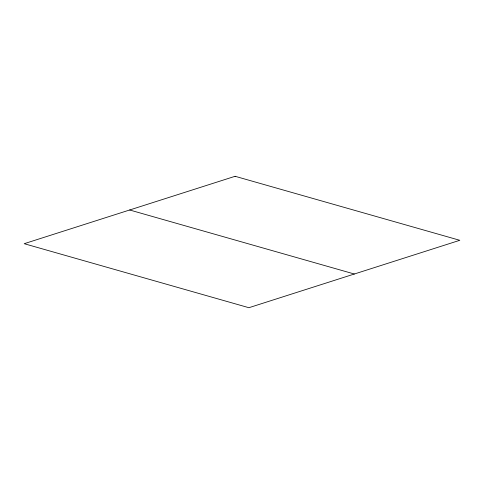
<?xml version="1.0" encoding="UTF-8"?>
<svg xmlns="http://www.w3.org/2000/svg" width="484" height="484" viewBox="0 0 484 484"><rect width="100%" height="100%" fill="white"/><g stroke="black" fill="none" stroke-linecap="round" stroke-linejoin="round"><path stroke-width="0.73" d="M129.658 209.989L354.342 274.011M235.109 176.291L24.2 243.694L248.891 307.709L459.8 240.306L235.109 176.291"/></g></svg>
